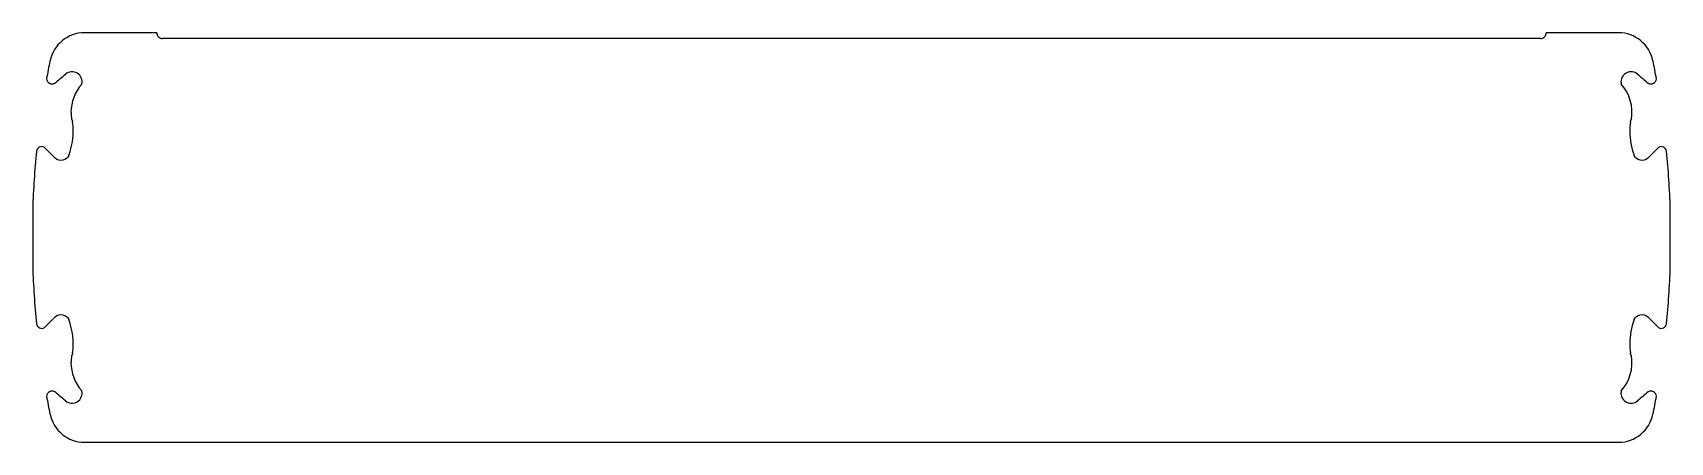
# Model space of a CAD drawing. Header units: millimetres. Extents: x -70 to 70, y -17 to 18.
import ezdxf

# ---------------------------------------------------------------- set-up
doc = ezdxf.new("R2010")
doc.units = ezdxf.units.MM

msp = doc.modelspace()

# ---------------------------------------------------------------- linework, layer by layer
at = {"color": 7, "linetype": 'Continuous', "lineweight": 25}
for p, q in [((-59.4, 17.75), (-65.58, 17.75)), ((58.9, 17.25), (-58.9, 17.25)), ((65.58, 17.75), (59.4, 17.75)), ((-70, 2.75), (-70, -2.25)), ((70, -2.25), (70, 2.75)), ((-65.58, -17.25), (65.58, -17.25))]:
    msp.add_line(p, q, dxfattribs=at)
for centre, radius, start, end in [((-65.58, 14.75), 3, 90, 168.6273), ((-58.9, 17.75), 0.5, 179.9993, 270), ((58.9, 17.75), 0.5, 270, 0.0007), ((65.58, 14.75), 3, 11.3727, 90), ((7.5, 0.05), 77.55, 168.6273, 169.7806), ((-66.64, 13.56), 0.856, 346.3182, 130.6185), ((66.64, 13.56), 0.856, 49.3824, 180), ((-7.5, 0.05), 77.55, 10.2194, 11.3727), ((-63.03, 10.93), 3.7, 138.8575, 180), ((66.64, 13.56), 0.853, 179.9755, 193.7056), ((63.03, 10.93), 3.7, 350.9806, 41.1425), ((-72.35, 9.32), 5.81, 339.2774, 7.8485), ((-63.02, 10.93), 3.7, 180.0023, 189.0171), ((72.34, 9.32), 5.8, 172.147, 180.0044), ((72.35, 9.32), 5.81, 180, 200.7226), ((7.5, 0.05), 77.55, 174.3927, 178.0047), ((-7.5, 0.05), 77.55, 1.9953, 5.6073), ((7.5, 0.45), 77.55, 181.9953, 185.6073), ((-7.5, 0.45), 77.55, 354.3927, 358.0047), ((-72.35, -8.82), 5.81, 352.1515, 20.7226), ((72.35, -8.82), 5.81, 159.2774, 180), ((72.34, -8.82), 5.8, 179.9954, 187.8531), ((-63.02, -10.43), 3.7, 170.9829, 179.9977), ((-63.03, -10.43), 3.7, 180, 221.1425), ((63.03, -10.43), 3.7, 318.8575, 9.0194), ((7.5, 0.45), 77.55, 190.2194, 191.3727), ((-66.64, -13.06), 0.856, 229.3825, 13.6812), ((66.64, -13.06), 0.853, 166.2938, 180.0245), ((66.64, -13.06), 0.856, 180, 310.6185), ((-7.5, 0.45), 77.55, 348.6273, 349.7806), ((-65.58, -14.25), 3, 191.3727, 270), ((65.58, -14.25), 3, 270, 348.6273)]:
    msp.add_arc(centre, radius, start, end, dxfattribs=at)
for points, degree in [([(-68.11, 13.44), (-67.8, 13.7), (-67.5, 13.96), (-67.2, 14.21)], 3), ([(67.2, 14.21), (67.5, 13.96), (67.8, 13.7), (68.11, 13.44)], 3), ([(-68.82, 13.81), (-68.8, 13.49), (-68.38, 13.27), (-68.11, 13.44)], 3), ([(68.11, 13.44), (68.38, 13.27), (68.8, 13.49), (68.82, 13.81)], 3), ([(-66.68, 10.35), (-66.62, 10.24), (-66.6, 10.11)], 2), ([(66.6, 10.11), (66.62, 10.24), (66.68, 10.35)], 2), ([(-69, 7.95), (-69.25, 8.12), (-69.65, 7.93), (-69.68, 7.63)], 3), ([(-68.07, 7.02), (-68.38, 7.33), (-68.69, 7.64), (-69, 7.95)], 3), ([(-66.92, 7.27), (-67.09, 6.82), (-67.73, 6.68), (-68.07, 7.02)], 3), ([(68.07, 7.02), (67.73, 6.68), (67.09, 6.82), (66.92, 7.27)], 3), ([(69, 7.95), (68.69, 7.64), (68.38, 7.33), (68.07, 7.02)], 3), ([(69.68, 7.63), (69.65, 7.93), (69.25, 8.12), (69, 7.95)], 3), ([(-69, -7.45), (-68.69, -7.14), (-68.38, -6.83), (-68.07, -6.52)], 3), ([(-68.07, -6.52), (-67.73, -6.18), (-67.09, -6.32), (-66.92, -6.77)], 3), ([(66.92, -6.77), (67.09, -6.32), (67.73, -6.18), (68.07, -6.52)], 3), ([(68.07, -6.52), (68.38, -6.83), (68.69, -7.14), (69, -7.45)], 3), ([(-69.68, -7.13), (-69.65, -7.43), (-69.25, -7.62), (-69, -7.45)], 3), ([(69, -7.45), (69.25, -7.62), (69.65, -7.43), (69.68, -7.13)], 3), ([(-66.6, -9.61), (-66.62, -9.74), (-66.68, -9.85)], 2), ([(66.68, -9.85), (66.62, -9.74), (66.6, -9.61)], 2), ([(-68.11, -12.94), (-68.38, -12.77), (-68.8, -12.99), (-68.82, -13.31)], 3), ([(-67.2, -13.71), (-67.5, -13.46), (-67.8, -13.2), (-68.11, -12.94)], 3), ([(68.11, -12.94), (67.8, -13.2), (67.5, -13.46), (67.2, -13.71)], 3), ([(68.82, -13.31), (68.8, -12.99), (68.38, -12.77), (68.11, -12.94)], 3)]:
    msp.add_open_spline(points, degree=degree, dxfattribs=at)

doc.saveas('drawing.dxf')
